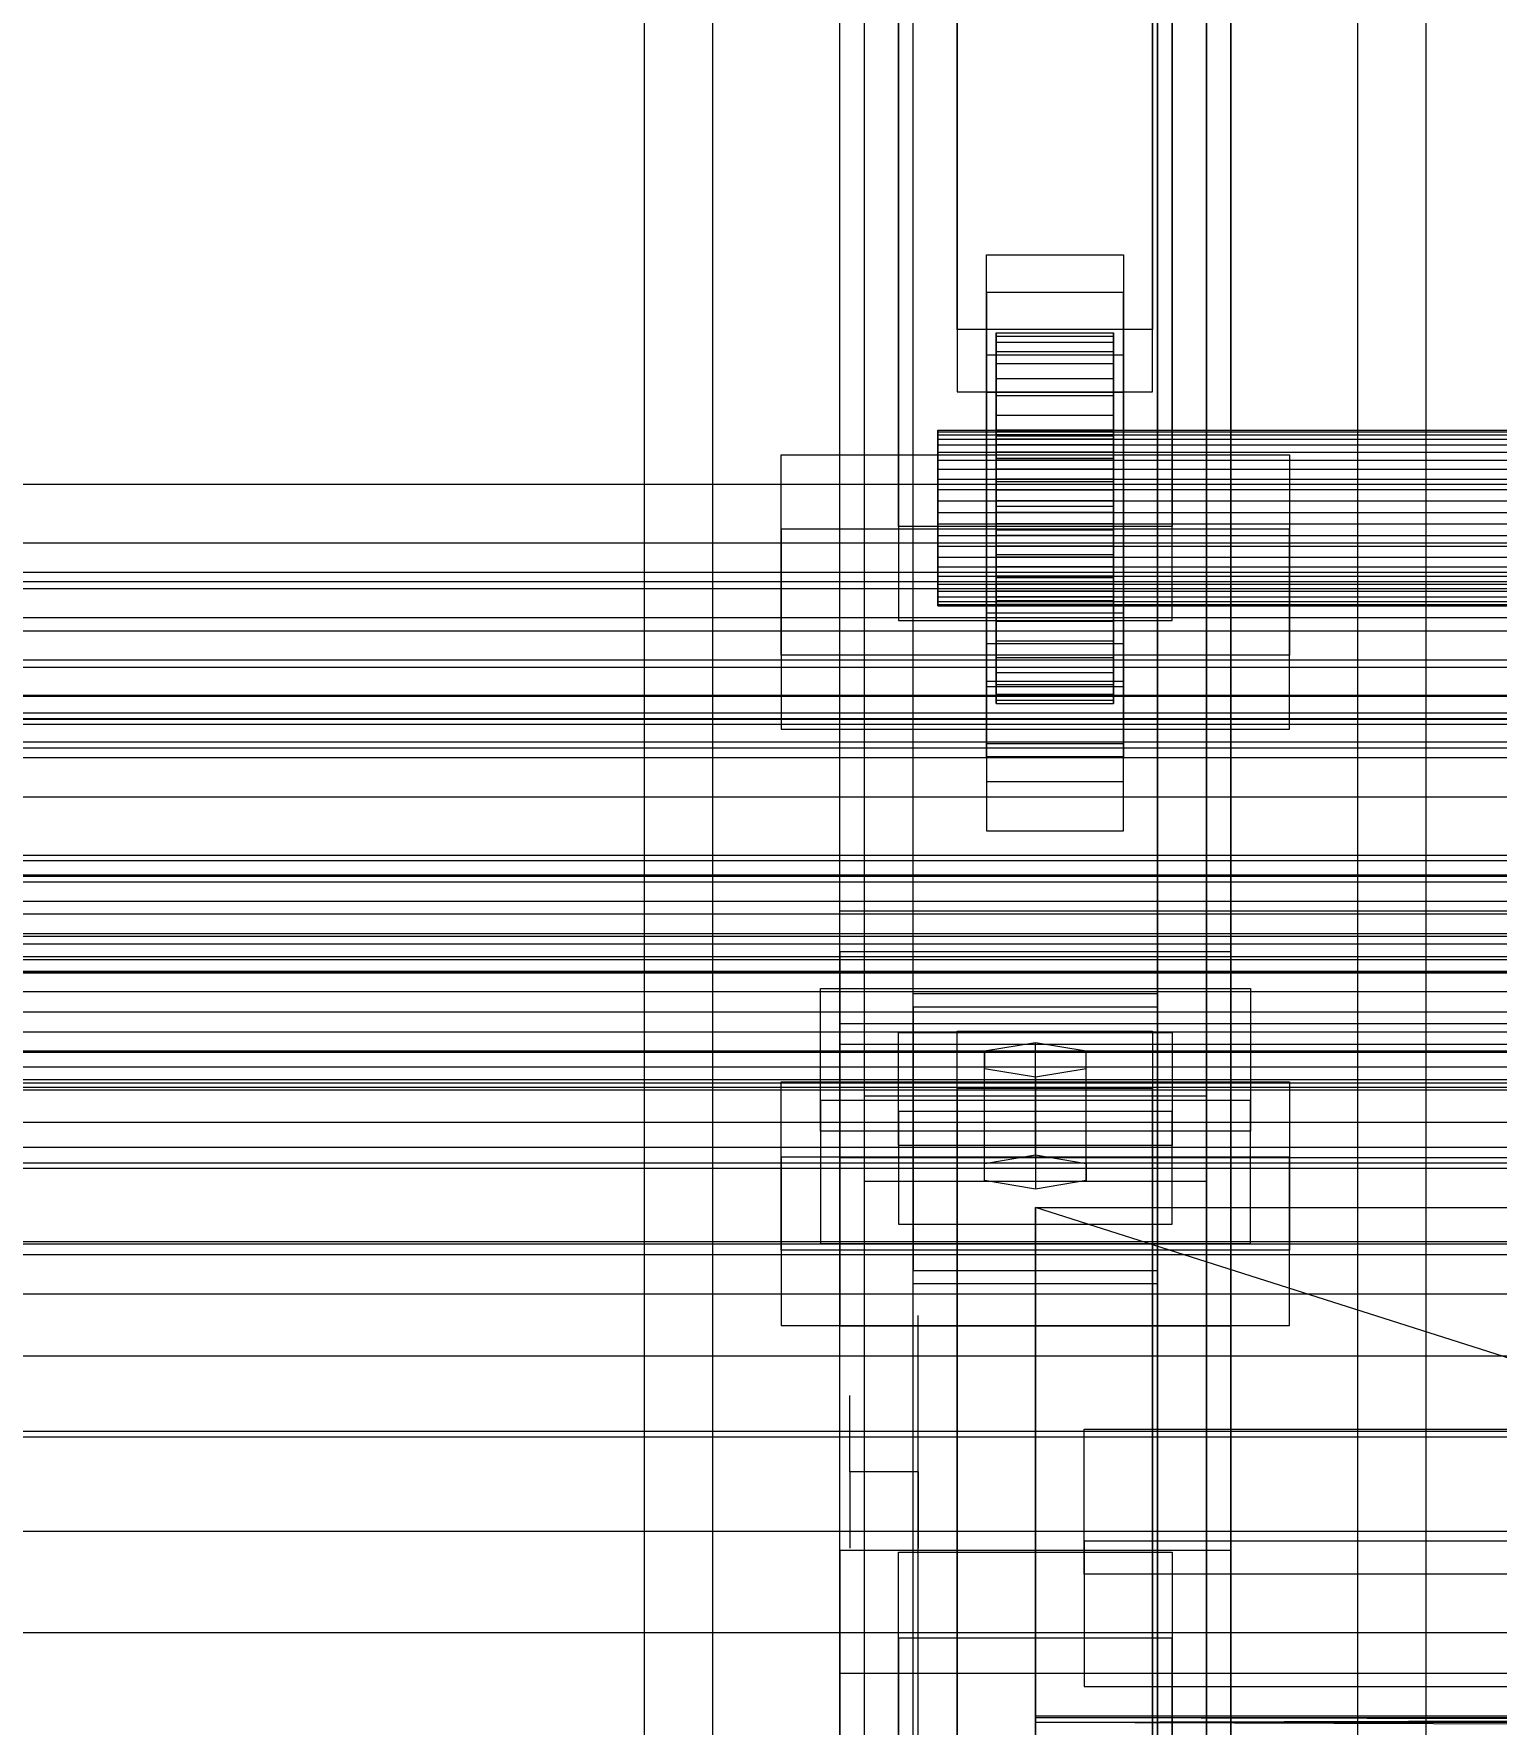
# Model space of a CAD drawing. Header units: millimetres. Extents: x -2500 to 58855, y -53268 to 6837.
# Drawn here: x -532.5 to -382.8, y -33802.9 to -33629.9 of the extents above; entities that cross this region are included whole.
import ezdxf

# ---------------------------------------------------------------- set-up
doc = ezdxf.new("R2010")
doc.units = ezdxf.units.MM
for name, color, linetype, lineweight in [('COTAS_O', 1, 'Continuous', 0), ('frontal_briquetadora', 7, 'Continuous', 0), ('frontal_C01', 7, 'Continuous', 0), ('frontal_C02', 7, 'Continuous', 0), ('frontal_C03', 7, 'Continuous', 0), ('frontal_mezcladora', 7, 'Continuous', 0), ('frontal_secador', 7, 'Continuous', 0)]:
    doc.layers.add(name, color=color, linetype=linetype, lineweight=lineweight)
doc.dimstyles.new('R19_100', dxfattribs={"dimtxt": 250, "dimasz": 150, "dimexe": 150, "dimexo": 80, "dimgap": 100, "dimtad": 1, "dimtih": 1, "dimtoh": 1, "dimdsep": 46, "dimcen": 0.09, "dimadec": 0, "dimazin": 0, "dimtfac": 1, "dimtdec": 4, "dimtofl": 0, "dimtmove": 0, "dimatfit": 3, "dimfxl": 1, "dimtolj": 1, "dimtzin": 0, "dimarcsym": 0})

# ---------------------------------------------------------------- blocks, each defined once
blk = doc.blocks.new('*D39')
at = {"layer": 'COTAS_O', "color": 0, "lineweight": -2, "transparency": 16777216}
for p, q in [((-1725, -34320), (-1725, -33550)), ((1725, -34320), (1725, -33550)), ((-1575, -33700), (1575, -33700))]:
    blk.add_line(p, q, dxfattribs=at)
at = {"layer": 'COTAS_O', "color": 0, "transparency": 16777216}
for points in [[(-1575, -33675), (-1575, -33725), (-1725, -33700)], [(1575, -33675), (1575, -33725), (1725, -33700)]]:
    blk.add_solid(points, dxfattribs=at)
at = {"layer": 'Defpoints', "color": 0, "transparency": 16777216}
for p in [(1725, -33700), (-1725, -34400), (1725, -34400)]:
    blk.add_point(p, dxfattribs=at)
blk = doc.blocks.new('*D42')
at = {"layer": 'COTAS_O', "color": 0, "lineweight": -2, "transparency": 16777216}
for p, q in [((-570, -33700), (200, -33700)), ((50, -34750), (50, -33850)), ((-570, -34900), (200, -34900))]:
    blk.add_line(p, q, dxfattribs=at)
at = {"layer": 'COTAS_O', "color": 0, "transparency": 16777216}
for points in [[(25, -33850), (75, -33850), (50, -33700)], [(25, -34750), (75, -34750), (50, -34900)]]:
    blk.add_solid(points, dxfattribs=at)
at = {"layer": 'Defpoints', "color": 0, "transparency": 16777216}
for p in [(-650, -33700), (50, -33700), (-650, -34900)]:
    blk.add_point(p, dxfattribs=at)

msp = doc.modelspace()

# ---------------------------------------------------------------- linework, layer by layer
at = {"layer": 'frontal_briquetadora'}
for p, q in [((-430, -33820), (-430, -33750)), ((-430, -33750), (-430, -33844.629)), ((-430, -33750), (-430, -33841.488)), ((-430, -33750), (-430, -33838.284)), ((-430, -33750), (-430, -33835.05)), ((-430, -33750), (-430, -33831.815)), ((-430, -33750), (-430, -33828.612)), ((-430, -33750), (-430, -33825.47)), ((-430, -33750), (-430, -33822.421)), ((-430, -33750), (-430, -33819.494)), ((-430, -33750), (-430, -33816.716)), ((-430, -33750), (-430, -33814.115)), ((-430, -33750), (-430, -33811.715)), ((-430, -33750), (-430, -33809.54)), ((-430, -33750), (-430, -33807.611)), ((-430, -33750), (-430, -33805.946)), ((-430, -33750), (-430, -33804.562)), ((-430, -33750), (-430, -33803.471)), ((-430, -33750), (-430, -33802.684)), ((-430, -33750), (-430, -33802.209)), ((-430, -33750), (-430, -33802.05)), ((-210, -33820), (-430, -33750)), ((-430, -33750), (-210, -33750)), ((-442, -33763.571), (-442, -33761.05)), ((-430, -33763.571), (-430, -33761.05)), ((-442, -33770.964), (-442, -33763.571)), ((-430, -33770.964), (-430, -33763.571)), ((-449, -33770.795), (-449, -33769.25)), ((-442, -33770.795), (-442, -33769.25)), ((-449, -33773.579), (-449, -33770.795)), ((-442, -33773.579), (-442, -33770.795)), ((-442, -33782.724), (-442, -33770.964)), ((-430, -33782.724), (-430, -33770.964)), ((-449, -33777.05), (-449, -33773.579)), ((-442, -33777.05), (-442, -33773.579)), ((-442, -33777.05), (-449, -33777.05)), ((-449, -33777.05), (-449, -33780.521)), ((-442, -33777.05), (-442, -33780.521)), ((-449, -33780.521), (-449, -33783.304)), ((-442, -33780.521), (-442, -33783.304)), ((-449, -33783.304), (-449, -33784.849)), ((-442, -33798.05), (-442, -33782.724)), ((-442, -33783.304), (-442, -33784.849)), ((-430, -33798.05), (-430, -33782.724)), ((-442, -33815.897), (-442, -33798.05)), ((-430, -33815.897), (-430, -33798.05)), ((-430, -33802.05), (-430, -33802.209)), ((-210, -33802.05), (-430, -33802.209)), ((-210, -33802.05), (-430, -33802.05)), ((-210, -33802.209), (-430, -33802.05)), ((-430, -33802.209), (-430, -33802.684)), ((-210, -33802.209), (-430, -33802.684)), ((-210, -33802.209), (-430, -33802.209)), ((-210, -33802.684), (-430, -33802.209)), ((-430, -33802.684), (-430, -33803.471)), ((-210, -33802.684), (-430, -33802.684)), ((-210, -33803.471), (-430, -33802.684))]:
    msp.add_line(p, q, dxfattribs=at)
at = {"layer": 'frontal_C01'}
for p, q in [((-450, -33785.092), (-450, -33400.882)), ((-410, -33400.882), (-410, -33785.092)), ((-450, -33832.46), (-450, -33448.25)), ((-410, -33832.46), (-410, -33448.25)), ((-450, -33899.304), (-450, -33515.094)), ((-410, -33515.094), (-410, -33899.304)), ((-438, -33660.161), (-438, -33520.384)), ((-418, -33520.384), (-418, -33660.161)), ((-442.5, -34180.3), (-442.5, -33521.357)), ((-417.5, -33521.357), (-417.5, -34180.3)), ((-438, -33526.787), (-438, -33666.565)), ((-418, -33666.565), (-418, -33526.787)), ((-447.5, -33803.973), (-447.5, -33529.239)), ((-412.5, -33529.239), (-412.5, -33803.973)), ((-447.5, -33813.578), (-447.5, -33538.844)), ((-412.5, -33813.578), (-412.5, -33538.844)), ((-442.5, -34205.669), (-442.5, -33546.726)), ((-417.5, -34205.669), (-417.5, -33546.726)), ((-450, -33937.198), (-450, -33552.989)), ((-410, -33937.198), (-410, -33552.989)), ((-444, -33680.344), (-444, -33592.048)), ((-416, -33592.048), (-416, -33680.344)), ((-444, -33601.653), (-444, -33689.949)), ((-416, -33689.949), (-416, -33601.653)), ((-435, -33656.372), (-435, -33652.53)), ((-435, -33652.53), (-421, -33652.53)), ((-435, -33692.319), (-435, -33652.53)), ((-421, -33652.53), (-421, -33656.372)), ((-421, -33652.53), (-421, -33692.319)), ((-421, -33656.372), (-435, -33656.372)), ((-435, -33656.372), (-435, -33696.161)), ((-421, -33696.161), (-421, -33656.372)), ((-418, -33660.161), (-438, -33660.161)), ((-438, -33660.161), (-438, -33666.565)), ((-434, -33670.486), (-434, -33660.507)), ((-434, -33660.507), (-434, -33660.838)), ((-434, -33660.507), (-422, -33660.507)), ((-434, -33661.468), (-434, -33660.507)), ((-434, -33670.643), (-434, -33660.838)), ((-434, -33660.838), (-434, -33662.439)), ((-434, -33660.838), (-422, -33660.838)), ((-422, -33660.838), (-422, -33660.507)), ((-422, -33660.507), (-422, -33670.486)), ((-422, -33660.507), (-422, -33661.468)), ((-422, -33662.439), (-422, -33660.838)), ((-422, -33660.838), (-422, -33670.643)), ((-418, -33666.565), (-418, -33660.161)), ((-434, -33670.942), (-434, -33661.468)), ((-434, -33661.468), (-422, -33661.468)), ((-434, -33663.656), (-434, -33661.468)), ((-434, -33671.401), (-434, -33662.439)), ((-434, -33662.439), (-434, -33665.2)), ((-434, -33662.439), (-422, -33662.439)), ((-422, -33661.468), (-422, -33670.942)), ((-422, -33661.468), (-422, -33663.656)), ((-422, -33665.2), (-422, -33662.439)), ((-422, -33662.439), (-422, -33671.401)), ((-435, -33666.617), (-435, -33662.775)), ((-435, -33662.775), (-421, -33662.775)), ((-435, -33702.564), (-435, -33662.775)), ((-434, -33671.978), (-434, -33663.656)), ((-434, -33663.656), (-422, -33663.656)), ((-434, -33666.921), (-434, -33663.656)), ((-422, -33663.656), (-422, -33671.978)), ((-422, -33663.656), (-422, -33666.921)), ((-421, -33662.775), (-421, -33666.617)), ((-421, -33662.775), (-421, -33702.564)), ((-434, -33672.709), (-434, -33665.2)), ((-434, -33665.2), (-434, -33668.933)), ((-434, -33665.2), (-422, -33665.2)), ((-422, -33668.933), (-422, -33665.2)), ((-422, -33665.2), (-422, -33672.709)), ((-438, -33666.565), (-418, -33666.565)), ((-421, -33666.617), (-435, -33666.617)), ((-435, -33666.617), (-435, -33706.406)), ((-434, -33673.525), (-434, -33666.921)), ((-434, -33666.921), (-422, -33666.921)), ((-434, -33671.042), (-434, -33666.921)), ((-422, -33666.921), (-422, -33673.525)), ((-422, -33666.921), (-422, -33671.042)), ((-421, -33706.406), (-421, -33666.617)), ((-434, -33674.478), (-434, -33668.933)), ((-434, -33668.933), (-434, -33673.385)), ((-434, -33668.933), (-422, -33668.933)), ((-422, -33673.385), (-422, -33668.933)), ((-422, -33668.933), (-422, -33674.478)), ((-440, -33670.942), (-440, -33670.486)), ((-440, -33670.486), (-440, -33670.643)), ((-440, -33670.486), (440, -33670.486)), ((-440, -33670.643), (-440, -33671.401)), ((-440, -33670.643), (440, -33670.643)), ((-440, -33671.978), (-440, -33670.942)), ((-440, -33670.942), (440, -33670.942)), ((-434, -33670.643), (-434, -33670.486)), ((-422, -33670.486), (-434, -33670.486)), ((-434, -33670.486), (-434, -33670.942)), ((-434, -33671.401), (-434, -33670.643)), ((-422, -33670.643), (-434, -33670.643)), ((-422, -33670.942), (-434, -33670.942)), ((-434, -33670.942), (-434, -33671.978)), ((-434, -33675.477), (-434, -33671.042)), ((-434, -33671.042), (-422, -33671.042)), ((-434, -33675.736), (-434, -33671.042)), ((-422, -33670.486), (-422, -33670.643)), ((-422, -33670.942), (-422, -33670.486)), ((-422, -33670.643), (-422, -33671.401)), ((-422, -33671.978), (-422, -33670.942)), ((-422, -33671.042), (-422, -33675.477)), ((-422, -33671.042), (-422, -33675.736)), ((-456, -33693.497), (-456, -33673.006)), ((-456, -33673.006), (-404, -33673.006)), ((-456, -33680.585), (-456, -33673.006)), ((-440, -33671.401), (-440, -33672.709)), ((-440, -33671.401), (440, -33671.401)), ((-440, -33673.525), (-440, -33671.978)), ((-440, -33671.978), (440, -33671.978)), ((-440, -33672.709), (-440, -33674.478)), ((-440, -33672.709), (440, -33672.709)), ((-434, -33672.709), (-434, -33671.401)), ((-422, -33671.401), (-434, -33671.401)), ((-422, -33671.978), (-434, -33671.978)), ((-434, -33671.978), (-434, -33673.525)), ((-434, -33674.478), (-434, -33672.709)), ((-422, -33672.709), (-434, -33672.709)), ((-422, -33671.401), (-422, -33672.709)), ((-422, -33673.525), (-422, -33671.978)), ((-422, -33672.709), (-422, -33674.478)), ((-404, -33673.006), (-404, -33693.497)), ((-404, -33673.006), (-404, -33680.585)), ((-440, -33675.477), (-440, -33673.525)), ((-440, -33673.525), (440, -33673.525)), ((-440, -33674.478), (-440, -33676.586)), ((-440, -33674.478), (440, -33674.478)), ((-434, -33673.385), (-434, -33676.586)), ((-422, -33673.385), (-434, -33673.385)), ((-434, -33673.385), (-434, -33678.251)), ((-422, -33673.525), (-434, -33673.525)), ((-434, -33673.525), (-434, -33675.477)), ((-434, -33676.586), (-434, -33674.478)), ((-422, -33674.478), (-434, -33674.478)), ((-422, -33676.586), (-422, -33673.385)), ((-422, -33678.251), (-422, -33673.385)), ((-422, -33675.477), (-422, -33673.525)), ((-422, -33674.478), (-422, -33676.586)), ((-440, -33677.7), (-440, -33675.477)), ((-440, -33675.477), (440, -33675.477)), ((-422, -33675.477), (-434, -33675.477)), ((-434, -33675.477), (-434, -33677.7)), ((-434, -33677.7), (-434, -33675.736)), ((-434, -33675.736), (-422, -33675.736)), ((-434, -33680.685), (-434, -33675.736)), ((-422, -33677.7), (-422, -33675.477)), ((-422, -33675.736), (-422, -33677.7)), ((-422, -33675.736), (-422, -33680.685)), ((-440, -33676.586), (-440, -33678.891)), ((440, -33676.586), (-440, -33676.586)), ((-440, -33680.045), (-440, -33677.7)), ((-440, -33677.7), (440, -33677.7)), ((-434, -33676.586), (-422, -33676.586)), ((-434, -33678.891), (-434, -33676.586)), ((-422, -33677.7), (-434, -33677.7)), ((-434, -33677.7), (-434, -33680.045)), ((-434, -33678.891), (-434, -33678.251)), ((-434, -33678.251), (-434, -33683.2)), ((-434, -33678.251), (-422, -33678.251)), ((-422, -33676.586), (-422, -33678.891)), ((-422, -33680.045), (-422, -33677.7)), ((-422, -33683.2), (-422, -33678.251)), ((-422, -33678.251), (-422, -33678.891)), ((-440, -33678.891), (-440, -33681.236)), ((-440, -33678.891), (440, -33678.891)), ((-434, -33681.236), (-434, -33678.891)), ((-422, -33678.891), (-434, -33678.891)), ((-422, -33678.891), (-422, -33681.236)), ((-404, -33680.585), (-456, -33680.585)), ((-456, -33680.585), (-456, -33701.076)), ((-416, -33680.344), (-444, -33680.344)), ((-444, -33680.344), (-444, -33689.949)), ((-440, -33682.35), (-440, -33680.045)), ((-440, -33680.045), (440, -33680.045)), ((-440, -33681.236), (-440, -33683.459)), ((-440, -33681.236), (440, -33681.236)), ((-434, -33680.045), (-434, -33680.685)), ((-422, -33680.045), (-434, -33680.045)), ((-434, -33680.045), (-434, -33682.35)), ((-434, -33680.685), (-422, -33680.685)), ((-434, -33685.551), (-434, -33680.685)), ((-434, -33683.459), (-434, -33681.236)), ((-434, -33681.236), (-434, -33683.2)), ((-422, -33681.236), (-434, -33681.236)), ((-422, -33680.685), (-422, -33680.045)), ((-422, -33682.35), (-422, -33680.045)), ((-422, -33680.685), (-422, -33685.551)), ((-422, -33683.2), (-422, -33681.236)), ((-422, -33681.236), (-422, -33683.459)), ((-416, -33689.949), (-416, -33680.344)), ((-404, -33701.076), (-404, -33680.585)), ((-440, -33684.458), (-440, -33682.35)), ((-440, -33682.35), (440, -33682.35)), ((-440, -33683.459), (-440, -33685.411)), ((-440, -33683.459), (440, -33683.459)), ((-434, -33682.35), (-434, -33685.551)), ((-422, -33682.35), (-434, -33682.35)), ((-434, -33682.35), (-434, -33684.458)), ((-434, -33683.2), (-434, -33687.894)), ((-434, -33683.2), (-422, -33683.2)), ((-434, -33685.411), (-434, -33683.459)), ((-434, -33683.459), (-434, -33687.894)), ((-422, -33683.459), (-434, -33683.459)), ((-422, -33685.551), (-422, -33682.35)), ((-422, -33684.458), (-422, -33682.35)), ((-422, -33687.894), (-422, -33683.2)), ((-422, -33687.894), (-422, -33683.459)), ((-422, -33683.459), (-422, -33685.411)), ((-440, -33686.227), (-440, -33684.458)), ((-440, -33684.458), (440, -33684.458)), ((-434, -33684.458), (-434, -33690.003)), ((-422, -33684.458), (-434, -33684.458)), ((-434, -33684.458), (-434, -33686.227)), ((-422, -33690.003), (-422, -33684.458)), ((-422, -33686.227), (-422, -33684.458)), ((-440, -33685.411), (-440, -33686.958)), ((-440, -33685.411), (440, -33685.411)), ((-440, -33687.534), (-440, -33686.227)), ((-440, -33686.227), (440, -33686.227)), ((-434, -33686.958), (-434, -33685.411)), ((-434, -33685.411), (-434, -33692.015)), ((-422, -33685.411), (-434, -33685.411)), ((-434, -33685.551), (-422, -33685.551)), ((-434, -33690.003), (-434, -33685.551)), ((-434, -33686.227), (-434, -33693.736)), ((-422, -33686.227), (-434, -33686.227)), ((-434, -33686.227), (-434, -33687.534)), ((-422, -33692.015), (-422, -33685.411)), ((-422, -33685.411), (-422, -33686.958)), ((-422, -33685.551), (-422, -33690.003)), ((-422, -33693.736), (-422, -33686.227)), ((-422, -33687.534), (-422, -33686.227)), ((-440, -33686.958), (-440, -33687.994)), ((-440, -33686.958), (440, -33686.958)), ((-440, -33688.293), (-440, -33687.534)), ((-440, -33687.534), (440, -33687.534)), ((-440, -33687.994), (-440, -33688.449)), ((-440, -33687.994), (440, -33687.994)), ((-440, -33688.449), (-440, -33688.293)), ((-440, -33688.293), (440, -33688.293)), ((-440, -33688.449), (440, -33688.449)), ((-434, -33687.994), (-434, -33686.958)), ((-434, -33686.958), (-434, -33695.28)), ((-422, -33686.958), (-434, -33686.958)), ((-434, -33687.534), (-434, -33696.497)), ((-422, -33687.534), (-434, -33687.534)), ((-434, -33687.534), (-434, -33688.293)), ((-434, -33687.894), (-434, -33692.015)), ((-434, -33687.894), (-422, -33687.894)), ((-434, -33688.449), (-434, -33687.994)), ((-434, -33687.994), (-434, -33697.468)), ((-422, -33687.994), (-434, -33687.994)), ((-434, -33688.293), (-434, -33698.098)), ((-422, -33688.293), (-434, -33688.293)), ((-434, -33688.293), (-434, -33688.449)), ((-434, -33688.449), (-434, -33698.429)), ((-422, -33688.449), (-434, -33688.449)), ((-422, -33695.28), (-422, -33686.958)), ((-422, -33686.958), (-422, -33687.994)), ((-422, -33696.497), (-422, -33687.534)), ((-422, -33688.293), (-422, -33687.534)), ((-422, -33692.015), (-422, -33687.894)), ((-422, -33697.468), (-422, -33687.994)), ((-422, -33687.994), (-422, -33688.449)), ((-422, -33698.098), (-422, -33688.293)), ((-422, -33688.449), (-422, -33688.293)), ((-422, -33698.429), (-422, -33688.449)), ((-444, -33689.949), (-416, -33689.949)), ((-435, -33703.884), (-435, -33689.156)), ((-435, -33689.156), (-421, -33689.156)), ((-435, -33696.735), (-435, -33689.156)), ((-434, -33690.003), (-422, -33690.003)), ((-434, -33693.736), (-434, -33690.003)), ((-422, -33690.003), (-422, -33693.736)), ((-421, -33689.156), (-421, -33703.884)), ((-421, -33689.156), (-421, -33696.735)), ((-434, -33692.015), (-434, -33695.28)), ((-434, -33692.015), (-422, -33692.015)), ((-422, -33695.28), (-422, -33692.015)), ((-404, -33693.497), (-456, -33693.497)), ((-456, -33693.497), (-456, -33701.076)), ((-421, -33692.319), (-435, -33692.319)), ((-435, -33692.319), (-435, -33696.161)), ((-434, -33693.736), (-422, -33693.736)), ((-434, -33696.497), (-434, -33693.736)), ((-422, -33693.736), (-422, -33696.497)), ((-421, -33696.161), (-421, -33692.319)), ((-404, -33701.076), (-404, -33693.497)), ((-434, -33695.28), (-434, -33697.468)), ((-434, -33695.28), (-422, -33695.28)), ((-422, -33697.468), (-422, -33695.28)), ((-435, -33696.161), (-421, -33696.161)), ((-421, -33696.735), (-435, -33696.735)), ((-435, -33696.735), (-435, -33711.463)), ((-434, -33696.497), (-422, -33696.497)), ((-434, -33698.098), (-434, -33696.497)), ((-422, -33696.497), (-422, -33698.098)), ((-421, -33711.463), (-421, -33696.735)), ((-434, -33697.468), (-434, -33698.429)), ((-434, -33697.468), (-422, -33697.468)), ((-434, -33698.098), (-422, -33698.098)), ((-434, -33698.429), (-434, -33698.098)), ((-434, -33698.429), (-422, -33698.429)), ((-422, -33698.429), (-422, -33697.468)), ((-422, -33698.098), (-422, -33698.429)), ((-456, -33701.076), (-404, -33701.076)), ((-421, -33702.564), (-435, -33702.564)), ((-435, -33702.564), (-435, -33706.406)), ((-421, -33703.884), (-435, -33703.884)), ((-435, -33703.884), (-435, -33711.463)), ((-421, -33706.406), (-421, -33702.564)), ((-421, -33711.463), (-421, -33703.884)), ((-435, -33706.406), (-421, -33706.406)), ((-435, -33711.463), (-421, -33711.463)), ((-410, -33785.092), (-450, -33785.092)), ((-450, -33785.092), (-450, -33832.46)), ((-450, -34169.301), (-450, -33785.092)), ((-410, -33832.46), (-410, -33785.092)), ((-410, -33785.092), (-410, -34169.301)), ((-450, -33810.442), (-450, -33797.635)), ((-450, -33797.635), (450, -33797.635)), ((-450, -33830.793), (-450, -33797.635))]:
    msp.add_line(p, q, dxfattribs=at)
at = {"layer": 'frontal_C02'}
for p, q in [((-450, -33723.846), (-450, -33373.127)), ((-410, -33373.127), (-410, -33723.846)), ((-450, -33762.099), (-450, -33411.381)), ((-410, -33762.099), (-410, -33411.381)), ((-450, -33900.768), (-450, -33550.05)), ((-410, -33550.05), (-410, -33900.768)), ((-442.5, -33728.119), (-442.5, -33559.104)), ((-417.5, -33559.104), (-417.5, -33728.119)), ((-470, -35975), (-470, -33576.746)), ((-463, -35975), (-463, -33576.746)), ((-397, -35975), (-397, -33576.746)), ((-390, -35975), (-390, -33576.746)), ((-442.5, -33757.827), (-442.5, -33588.812)), ((-417.5, -33757.827), (-417.5, -33588.812)), ((-450, -33948.585), (-450, -33597.867)), ((-410, -33948.585), (-410, -33597.867)), ((-410, -33723.846), (-450, -33723.846)), ((-450, -33723.846), (-450, -33762.099)), ((-450, -34074.565), (-450, -33723.846)), ((-410, -33762.099), (-410, -33723.846)), ((-410, -33723.846), (-410, -34074.565)), ((-452, -33742.2), (-452, -33727.586)), ((-452, -33727.586), (-408, -33727.586)), ((-452, -33739.062), (-452, -33727.586)), ((-442.5, -33757.827), (-442.5, -33728.119)), ((-442.5, -33728.119), (-417.5, -33728.119)), ((-417.5, -33728.119), (-417.5, -33757.827)), ((-408, -33727.586), (-408, -33742.2)), ((-408, -33727.586), (-408, -33739.062)), ((-417.5, -33729.49), (-442.5, -33729.49)), ((-442.5, -33729.49), (-442.5, -33756.456)), ((-442.5, -34261.912), (-442.5, -33729.49)), ((-417.5, -33756.456), (-417.5, -33729.49)), ((-417.5, -33729.49), (-417.5, -34261.912)), ((-438, -33737.816), (-438, -33731.97)), ((-438, -33731.97), (-418, -33731.97)), ((-438, -33873.072), (-438, -33731.97)), ((-430, -33733.139), (-435.196, -33734.016)), ((-424.804, -33734.016), (-430, -33733.139)), ((-430, -33744.615), (-430, -33733.139)), ((-418, -33731.97), (-418, -33737.816)), ((-418, -33731.97), (-418, -33873.072)), ((-435.196, -33734.016), (-435.196, -33735.77)), ((-435.196, -33745.492), (-435.196, -33734.016)), ((-424.804, -33735.77), (-424.804, -33734.016)), ((-424.804, -33745.492), (-424.804, -33734.016)), ((-435.196, -33735.77), (-430, -33736.646)), ((-435.196, -33747.246), (-435.196, -33735.77)), ((-430, -33736.646), (-424.804, -33735.77)), ((-430, -33736.646), (-430, -33748.123)), ((-424.804, -33747.246), (-424.804, -33735.77)), ((-447.5, -33747.357), (-447.5, -33738.589)), ((-447.5, -33738.589), (-412.5, -33738.589)), ((-447.5, -33920.293), (-447.5, -33738.589)), ((-418, -33737.816), (-438, -33737.816)), ((-438, -33737.816), (-438, -33878.918)), ((-418, -33878.918), (-418, -33737.816)), ((-412.5, -33738.589), (-412.5, -33747.357)), ((-412.5, -33738.589), (-412.5, -33920.293)), ((-408, -33739.062), (-452, -33739.062)), ((-452, -33739.062), (-452, -33753.676)), ((-408, -33753.676), (-408, -33739.062)), ((-408, -33742.2), (-452, -33742.2)), ((-452, -33742.2), (-452, -33753.676)), ((-408, -33753.676), (-408, -33742.2)), ((-435.196, -33745.492), (-430, -33744.615)), ((-435.196, -33747.246), (-435.196, -33745.492)), ((-430, -33744.615), (-424.804, -33745.492)), ((-424.804, -33745.492), (-424.804, -33747.246)), ((-412.5, -33747.357), (-447.5, -33747.357)), ((-447.5, -33929.061), (-447.5, -33747.357)), ((-430, -33748.123), (-435.196, -33747.246)), ((-424.804, -33747.246), (-430, -33748.123)), ((-412.5, -33929.061), (-412.5, -33747.357)), ((-452, -33753.676), (-408, -33753.676)), ((-442.5, -33756.456), (-417.5, -33756.456)), ((-442.5, -34288.878), (-442.5, -33756.456)), ((-417.5, -33757.827), (-442.5, -33757.827)), ((-417.5, -34288.878), (-417.5, -33756.456)), ((-450, -33762.099), (-410, -33762.099)), ((-450, -34112.818), (-450, -33762.099)), ((-410, -34112.818), (-410, -33762.099)), ((-425, -33787.528), (-425, -33772.681)), ((-425, -33772.681), (425, -33772.681)), ((-425, -33784.157), (-425, -33772.681)), ((-444, -33794.052), (-444, -33785.284)), ((-444, -33785.284), (-416, -33785.284)), ((-444, -33874.416), (-444, -33785.284)), ((425, -33784.157), (-425, -33784.157)), ((-425, -33784.157), (-425, -33799.004)), ((-416, -33785.284), (-416, -33794.052)), ((-416, -33785.284), (-416, -33874.416)), ((425, -33787.528), (-425, -33787.528)), ((-425, -33787.528), (-425, -33799.004)), ((-416, -33794.052), (-444, -33794.052)), ((-444, -33794.052), (-444, -33883.184)), ((-416, -33883.184), (-416, -33794.052)), ((-425, -33799.004), (425, -33799.004))]:
    msp.add_line(p, q, dxfattribs=at)
at = {"layer": 'frontal_C03'}
for p, q in [((-470, -35975), (-470, -33153.291)), ((-463, -35975), (-463, -33153.291)), ((-397, -35975), (-397, -33153.291)), ((-390, -35975), (-390, -33153.291)), ((-470, -35975), (-470, -33352.58)), ((-463, -35975), (-463, -33352.58)), ((-397, -35975), (-397, -33352.58)), ((-390, -35975), (-390, -33352.58)), ((-450, -33871.215), (-450, -33548.044)), ((-450, -33871.763), (-450, -33548.592)), ((-410, -33548.044), (-410, -33871.215)), ((-410, -33548.592), (-410, -33871.763)), ((-442.5, -34205.665), (-442.5, -33555.056)), ((-417.5, -33555.056), (-417.5, -34205.665)), ((-447.5, -33891.252), (-447.5, -33563.814)), ((-412.5, -33563.814), (-412.5, -33891.252)), ((-447.5, -33899.331), (-447.5, -33571.893)), ((-412.5, -33899.331), (-412.5, -33571.893)), ((-442.5, -34231.26), (-442.5, -33580.651)), ((-417.5, -34231.26), (-417.5, -33580.651)), ((-450, -33910.285), (-450, -33587.114)), ((-410, -33910.285), (-410, -33587.114)), ((-450, -33919.368), (-450, -33596.197)), ((-410, -33919.368), (-410, -33596.197)), ((-450, -33733.338), (-450, -33719.657)), ((-450, -33719.657), (450, -33719.657)), ((-450, -33731.214), (-450, -33719.657)), ((450, -33731.214), (-450, -33731.214)), ((-450, -33731.214), (-450, -33744.895)), ((450, -33733.338), (-450, -33733.338)), ((-450, -33733.338), (-450, -33744.895)), ((-444, -33740.168), (-444, -33732.088)), ((-444, -33732.088), (-416, -33732.088)), ((-444, -33743.645), (-444, -33732.088)), ((-416, -33732.088), (-416, -33740.168)), ((-416, -33732.088), (-416, -33743.645)), ((-456, -33754.376), (-456, -33737.141)), ((-456, -33737.141), (-404, -33737.141)), ((-456, -33744.845), (-456, -33737.141)), ((-404, -33737.141), (-404, -33754.376)), ((-404, -33737.141), (-404, -33744.845)), ((-416, -33740.168), (-444, -33740.168)), ((-444, -33740.168), (-444, -33751.724)), ((-416, -33751.724), (-416, -33740.168)), ((-416, -33743.645), (-444, -33743.645)), ((-444, -33743.645), (-444, -33751.724)), ((-416, -33751.724), (-416, -33743.645)), ((-404, -33744.845), (-456, -33744.845)), ((-456, -33744.845), (-456, -33762.081)), ((-450, -33744.895), (450, -33744.895)), ((-404, -33762.081), (-404, -33744.845)), ((-444, -33751.724), (-416, -33751.724)), ((-404, -33754.376), (-456, -33754.376)), ((-456, -33754.376), (-456, -33762.081)), ((-404, -33762.081), (-404, -33754.376)), ((-456, -33762.081), (-404, -33762.081))]:
    msp.add_line(p, q, dxfattribs=at)
at = {"layer": 'frontal_mezcladora'}
for p, q in [((-650, -33700), (650, -33700)), ((-650, -33730), (650, -33730)), ((-625, -33730), (625, -33730))]:
    msp.add_line(p, q, dxfattribs=at)
at = {"layer": 'frontal_secador'}
for p, q in [((-1250, -33676), (1250, -33676)), ((-1250, -33682), (1250, -33682)), ((-1250, -33685), (1250, -33685)), ((1250, -33686), (-1250, -33686)), ((-1250, -33686.659), (1250, -33686.659)), ((1250, -33689.659), (-1250, -33689.659)), ((-1250, -33691), (1250, -33691)), ((1250, -33694), (-1250, -33694)), ((-1250, -33694.728), (1250, -33694.728)), ((-1250, -33697.588), (1250, -33697.588)), ((1250, -33697.728), (-1250, -33697.728)), ((-1250, -33699.387), (1250, -33699.387)), ((-1250, -33700), (1250, -33700)), ((1250, -33700.588), (-1250, -33700.588)), ((1250, -33702.387), (-1250, -33702.387)), ((1250, -33703), (-1250, -33703)), ((1250, -33704), (-1250, -33704)), ((-1250, -33708), (1250, -33708)), ((1250, -33714), (-1250, -33714)), ((1250, -33714.545), (-1250, -33714.545)), ((1250, -33716), (-1250, -33716)), ((1250, -33716.144), (-1250, -33716.144)), ((1250, -33716.709), (-1250, -33716.709)), ((1250, -33718.686), (-1250, -33718.686)), ((1250, -33720), (-1250, -33720)), ((1320, -33722), (-1320, -33722)), ((1320, -33722.273), (-1320, -33722.273)), ((1320, -33723.072), (-1320, -33723.072)), ((1250, -33722), (-1250, -33722)), ((1320, -33724.343), (-1320, -33724.343)), ((1250, -33724.651), (-1250, -33724.651)), ((1320, -33726), (-1320, -33726)), ((1250, -33725.859), (-1250, -33725.859)), ((-1250, -33726), (1250, -33726)), ((1320, -33727.929), (-1320, -33727.929)), ((-1320, -33730), (1320, -33730)), ((-1250, -33730), (1250, -33730)), ((1320, -33732.071), (-1320, -33732.071)), ((1320, -33734), (-1320, -33734)), ((1250, -33734.141), (-1250, -33734.141)), ((1320, -33735.657), (-1320, -33735.657)), ((1320, -33736.928), (-1320, -33736.928)), ((1320, -33737.727), (-1320, -33737.727)), ((1320, -33738), (-1320, -33738)), ((1250, -33737.285), (-1250, -33737.285)), ((1250, -33738), (-1250, -33738)), ((1250, -33741.314), (-1250, -33741.314)), ((1250, -33743.856), (-1250, -33743.856)), ((1250, -33745.455), (-1250, -33745.455)), ((1250, -33746), (-1250, -33746)), ((1360, -33753.5), (-1360, -33753.5)), ((1250, -33753.75), (-1250, -33753.75)), ((1360, -33754.863), (-1360, -33754.863)), ((1360, -33758.859), (-1360, -33758.859)), ((1360, -33765.216), (-1360, -33765.216)), ((1250, -33772.924), (-1250, -33772.924)), ((1360, -33773.5), (-1360, -33773.5)), ((1360, -33783.147), (-1360, -33783.147)), ((-1360, -33793.5), (1360, -33793.5)), ((-1250, -33793.5), (1250, -33793.5))]:
    msp.add_line(p, q, dxfattribs=at)

# ---------------------------------------------------------------- dimensions: what is measured, and where the dimension line sits
at = {"layer": 'COTAS_O'}
for p1, p2, distance, picture, middle in [((-1725, -34400), (1725, -34400), 700, '*D39', (0, -33700)), ((-650, -34900), (-650, -33700), -700, '*D42', (50, -34300))]:
    dim = msp.add_aligned_dim(p1=p1, p2=p2, distance=distance, text='<> O', dimstyle='R19_100', dxfattribs=at)
    dim.commit()
    dim.dimension.update_dxf_attribs({"geometry": picture, "text_midpoint": middle})

doc.saveas('drawing.dxf')
